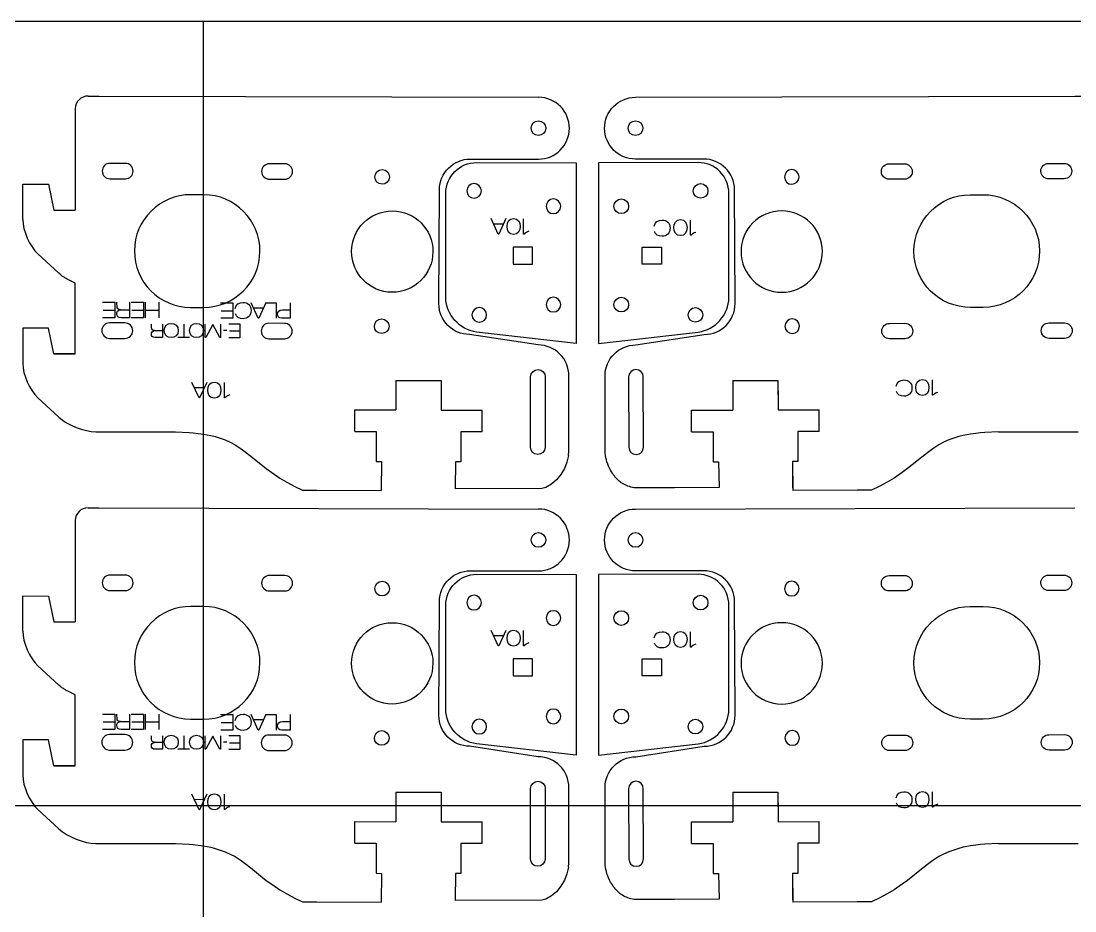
# Model space of a CAD drawing. Extents: x 0 to 610, y 0 to 305.
# Drawn here: x 269.4 to 474.3, y 131.9 to 304.8 of the extents above; entities that cross this region are included whole.
import ezdxf

# ---------------------------------------------------------------- set-up
doc = ezdxf.new("R2010")
doc.units = 0
doc.layers.add('CUTS', color=1, linetype='Continuous', true_color=0xff0000)
doc.layers.add('TEXT', color=5, linetype='Continuous', true_color=0x0000ff)
doc.layers.add('laser bed referance', color=3, linetype='Continuous', lineweight=25, true_color=0x00ff00)
doc.layers.add('Referance lines', color=2, linetype='Continuous', lineweight=25, true_color=0xffff00)

msp = doc.modelspace()

# ---------------------------------------------------------------- linework, layer by layer
at = {"layer": 'CUTS', "color": 1, "lineweight": 25, "true_color": 0xff0000}
for p, q in [((282.42, 290.23), (284.55, 290.23)), ((284.55, 290.23), (370, 290)), ((388.81, 290), (474.25, 290.23)), ((474.25, 290.23), (476.38, 290.23)), ((279.95, 287.77), (279.95, 268.07)), ((269.74, 266.26), (269.76, 273.1)), ((269.76, 273.1), (274.76, 273.09)), ((274.76, 273.09), (275.75, 268.07)), ((275.75, 268.07), (279.95, 268.07)), ((279.95, 240.12), (279.95, 253.9)), ((269.76, 245.15), (269.74, 238.31)), ((274.76, 245.14), (269.76, 245.15)), ((275.75, 240.12), (274.76, 245.14)), ((275.75, 240.12), (279.95, 240.12)), ((279.95, 240.12), (275.75, 240.12)), ((342.28, 234.99), (342.26, 229.25)), ((342.28, 234.99), (351.08, 234.97)), ((351.08, 234.97), (351.06, 229.22)), ((407.73, 234.97), (416.53, 235)), ((407.73, 234.97), (407.75, 229.22)), ((407.73, 234.97), (407.74, 231.02)), ((416.53, 235), (416.55, 229.25)), ((416.53, 235), (416.54, 231.06)), ((334.26, 225.08), (334.26, 229.28)), ((334.26, 229.28), (342.26, 229.25)), ((351.06, 229.22), (359.06, 229.2)), ((359.06, 225), (359.06, 229.2)), ((399.75, 229.2), (407.75, 229.22)), ((399.75, 225), (399.75, 229.2)), ((416.55, 229.25), (424.55, 229.28)), ((424.55, 225.08), (424.55, 229.28)), ((283.91, 224.99), (299.42, 224.98)), ((299.42, 224.98), (302.06, 224.86)), ((302.06, 224.86), (302.88, 224.79)), ((302.88, 224.79), (303.8, 224.7)), ((303.8, 224.7), (304.85, 224.55)), ((304.85, 224.55), (306.28, 224.27)), ((306.28, 224.27), (307.15, 224.06)), ((307.15, 224.06), (309.07, 223.42)), ((309.07, 223.42), (310.08, 222.96)), ((334.26, 225.08), (338.41, 225.06)), ((338.41, 225.06), (338.41, 219.22)), ((359.06, 225), (354.89, 225.01)), ((354.89, 225.01), (354.89, 219.17)), ((399.75, 225), (403.92, 225.01)), ((403.92, 225.01), (403.92, 219.17)), ((424.55, 225.08), (420.4, 225.06)), ((420.4, 225.06), (420.4, 219.21)), ((420.4, 225.06), (420.4, 219.22)), ((449.74, 223.42), (448.73, 222.96)), ((451.66, 224.06), (449.74, 223.42)), ((452.53, 224.27), (451.66, 224.06)), ((453.96, 224.55), (452.53, 224.27)), ((455.01, 224.7), (453.96, 224.55)), ((455.93, 224.79), (455.01, 224.7)), ((456.75, 224.86), (455.93, 224.79)), ((459.39, 224.98), (456.75, 224.86)), ((459.39, 224.98), (474.9, 224.99)), ((310.08, 222.96), (311.01, 222.46)), ((311.01, 222.46), (312.16, 221.71)), ((312.16, 221.71), (312.98, 221.11)), ((375.8, 220.4), (375.85, 221.24)), ((382.97, 220.81), (382.96, 221.24)), ((446.65, 221.71), (445.83, 221.11)), ((447.8, 222.46), (446.65, 221.71)), ((448.73, 222.96), (447.8, 222.46)), ((312.98, 221.11), (314.07, 220.25)), ((314.07, 220.25), (317.07, 217.85)), ((338.41, 219.22), (339.44, 219.21)), ((339.44, 219.21), (339.39, 213.59)), ((375.8, 220.4), (375.51, 219.12)), ((420.4, 219.22), (419.37, 219.21)), ((420.4, 219.21), (419.37, 219.19)), ((419.37, 219.21), (419.42, 213.59)), ((444.73, 220.25), (441.74, 217.85)), ((445.83, 221.11), (444.73, 220.25)), ((317.07, 217.85), (318.12, 217.08)), ((353.84, 219.17), (353.79, 213.95)), ((354.89, 219.17), (353.84, 219.17)), ((375.02, 217.87), (374.33, 216.69)), ((375.51, 219.12), (375.02, 217.87)), ((403.92, 219.17), (404.97, 219.17)), ((404.97, 219.17), (405.1, 214.21)), ((419.37, 219.19), (419.35, 214.09)), ((441.74, 217.85), (440.68, 217.08)), ((318.12, 217.08), (319.72, 216.02)), ((319.72, 216.02), (321.08, 215.21)), ((321.08, 215.21), (322.59, 214.39)), ((373.49, 215.65), (372.5, 214.81)), ((374.33, 216.69), (373.49, 215.65)), ((437.73, 215.21), (436.22, 214.39)), ((439.09, 216.02), (437.73, 215.21)), ((440.68, 217.08), (439.09, 216.02)), ((322.59, 214.39), (324.09, 213.66)), ((324.09, 213.66), (326.91, 213.65)), ((326.91, 213.65), (339.39, 213.59)), ((370.62, 213.98), (353.81, 213.94)), ((371.4, 214.21), (370.62, 213.98)), ((372.5, 214.81), (371.4, 214.21)), ((396.4, 214.14), (388.56, 214.1)), ((405.1, 214.21), (396.4, 214.14)), ((431.9, 213.65), (419.42, 213.59)), ((434.72, 213.66), (431.9, 213.65)), ((436.22, 214.39), (434.72, 213.66)), ((282.42, 210.23), (284.55, 210.23)), ((284.55, 210.23), (370, 210)), ((388.81, 210), (474.25, 210.23)), ((279.95, 207.77), (279.95, 188.07)), ((269.74, 186.26), (269.76, 193.1)), ((269.76, 193.1), (274.76, 193.09)), ((274.76, 193.09), (275.75, 188.07)), ((275.75, 188.07), (279.95, 188.07)), ((279.95, 160.12), (279.95, 173.9)), ((269.76, 165.15), (269.74, 158.31)), ((274.76, 165.14), (269.76, 165.15)), ((275.75, 160.12), (274.76, 165.14)), ((275.75, 160.12), (279.95, 160.12)), ((279.95, 160.12), (275.75, 160.12)), ((342.28, 154.99), (342.26, 149.25)), ((342.28, 154.99), (351.08, 154.97)), ((351.08, 154.97), (351.06, 149.22)), ((407.73, 154.97), (416.53, 155)), ((407.73, 154.97), (407.75, 149.22)), ((407.73, 154.97), (407.74, 151.02)), ((416.53, 155), (416.55, 149.25)), ((416.53, 155), (416.54, 151.06)), ((334.26, 145.08), (334.26, 149.28)), ((334.26, 149.28), (342.26, 149.25)), ((351.06, 149.22), (359.06, 149.2)), ((359.06, 145), (359.06, 149.2)), ((399.75, 149.2), (407.75, 149.22)), ((399.75, 145), (399.75, 149.2)), ((416.55, 149.25), (424.55, 149.28)), ((424.55, 145.08), (424.55, 149.28)), ((283.91, 144.99), (299.42, 144.98)), ((299.42, 144.98), (302.06, 144.86)), ((302.06, 144.86), (302.88, 144.79)), ((302.88, 144.79), (303.8, 144.7)), ((303.8, 144.7), (304.85, 144.55)), ((304.85, 144.55), (306.28, 144.27)), ((306.28, 144.27), (307.15, 144.06)), ((307.15, 144.06), (309.07, 143.42)), ((309.07, 143.42), (310.08, 142.96)), ((334.26, 145.08), (338.41, 145.06)), ((338.41, 145.06), (338.41, 139.22)), ((359.06, 145), (354.89, 145.01)), ((354.89, 145.01), (354.89, 139.17)), ((399.75, 145), (403.92, 145.01)), ((403.92, 145.01), (403.92, 139.17)), ((424.55, 145.08), (420.4, 145.06)), ((420.4, 145.06), (420.4, 139.21)), ((420.4, 145.06), (420.4, 139.22)), ((449.74, 143.42), (448.73, 142.96)), ((451.66, 144.06), (449.74, 143.42)), ((452.53, 144.27), (451.66, 144.06)), ((453.96, 144.55), (452.53, 144.27)), ((455.01, 144.7), (453.96, 144.55)), ((455.93, 144.79), (455.01, 144.7)), ((456.75, 144.86), (455.93, 144.79)), ((459.39, 144.98), (456.75, 144.86)), ((459.39, 144.98), (474.9, 144.99)), ((310.08, 142.96), (311.01, 142.46)), ((311.01, 142.46), (312.16, 141.71)), ((312.16, 141.71), (312.98, 141.11)), ((446.65, 141.71), (445.83, 141.11)), ((447.8, 142.46), (446.65, 141.71)), ((448.73, 142.96), (447.8, 142.46)), ((312.98, 141.11), (314.07, 140.25)), ((314.07, 140.25), (317.07, 137.85)), ((375.8, 140.4), (375.51, 139.12)), ((375.8, 140.4), (375.85, 141.24)), ((382.97, 140.81), (382.96, 141.24)), ((444.73, 140.25), (441.74, 137.85)), ((445.83, 141.11), (444.73, 140.25)), ((317.07, 137.85), (318.12, 137.08)), ((338.41, 139.22), (339.44, 139.21)), ((339.44, 139.21), (339.39, 133.59)), ((353.84, 139.17), (353.79, 133.95)), ((354.89, 139.17), (353.84, 139.17)), ((375.02, 137.87), (374.33, 136.69)), ((375.51, 139.12), (375.02, 137.87)), ((403.92, 139.17), (404.97, 139.17)), ((404.97, 139.17), (405.1, 134.21)), ((419.37, 139.19), (419.35, 134.09)), ((420.4, 139.22), (419.37, 139.21)), ((420.4, 139.21), (419.37, 139.19)), ((419.37, 139.21), (419.42, 133.59)), ((441.74, 137.85), (440.68, 137.08)), ((318.12, 137.08), (319.72, 136.02)), ((319.72, 136.02), (321.08, 135.21)), ((321.08, 135.21), (322.59, 134.39)), ((373.49, 135.65), (372.5, 134.81)), ((374.33, 136.69), (373.49, 135.65)), ((437.73, 135.21), (436.22, 134.39)), ((439.09, 136.02), (437.73, 135.21)), ((440.68, 137.08), (439.09, 136.02)), ((322.59, 134.39), (324.09, 133.66)), ((324.09, 133.66), (326.91, 133.65)), ((326.91, 133.65), (339.39, 133.59)), ((370.62, 133.98), (353.81, 133.94)), ((371.4, 134.21), (370.62, 133.98)), ((372.5, 134.81), (371.4, 134.21)), ((396.4, 134.14), (388.56, 134.1)), ((405.1, 134.21), (396.4, 134.14)), ((431.9, 133.65), (419.42, 133.59)), ((434.72, 133.66), (431.9, 133.65)), ((436.22, 134.39), (434.72, 133.66))]:
    msp.add_line(p, q, dxfattribs=at)
for points in [[(289.69, 277.16), (286.68, 277.16), (286.68, 277.16)], [(320.69, 277.07), (317.68, 277.08), (317.68, 277.08)], [(356.74, 278), (369.97, 277.98)], [(357.96, 277.32), (377.33, 277.26), (377.33, 242.15), (357.93, 244.39)], [(401.01, 277.32), (381.64, 277.26), (381.64, 242.15), (401.04, 244.39)], [(402.07, 278), (388.84, 277.98)], [(438.12, 277.07), (441.13, 277.08), (441.13, 277.08)], [(469.12, 277.15), (472.13, 277.16), (472.13, 277.16)], [(286.67, 274.16), (289.68, 274.16)], [(317.67, 274.08), (320.68, 274.07)], [(441.14, 274.08), (438.13, 274.07)], [(472.14, 274.16), (469.13, 274.15)], [(304.91, 271.06), (302.41, 271.07), (302.41, 271.07)], [(350.62, 249.92), (350.72, 272.02)], [(351.97, 251.09), (351.97, 271.3), (351.97, 271.3)], [(407, 251.09), (407, 271.3), (407, 271.3)], [(408.19, 249.92), (408.09, 272.02)], [(453.89, 271.06), (456.39, 271.07), (456.39, 271.07)], [(368.84, 260.18), (368.84, 260.9), (365.04, 260.9), (365.04, 257.6), (368.84, 257.6), (368.84, 260.18), (368.84, 260.18)], [(390.12, 260.18), (390.12, 260.9), (393.92, 260.9), (393.92, 257.6), (390.12, 257.6), (390.12, 260.18), (390.12, 260.18)], [(272.68, 259.55), (276.76, 255.79)], [(302.35, 249.17), (304.85, 249.16)], [(456.45, 249.17), (453.95, 249.16)], [(289.6, 246.16), (286.59, 246.16), (286.59, 246.16)], [(320.6, 246.07), (317.59, 246.08), (317.59, 246.08)], [(438.21, 246.07), (441.22, 246.08), (441.22, 246.08)], [(469.21, 246.15), (472.22, 246.16), (472.22, 246.16)], [(369.91, 241.87), (356.6, 243.91)], [(388.9, 241.87), (402.21, 243.91)], [(286.58, 243.16), (289.59, 243.15)], [(317.58, 243.08), (320.59, 243.07)], [(441.23, 243.08), (438.22, 243.07)], [(472.23, 243.16), (469.22, 243.15)], [(368.42, 222.01), (368.46, 235.68)], [(371.31, 235.67), (371.27, 222.01), (371.27, 222.01)], [(375.85, 221.24), (375.89, 235.86)], [(382.96, 221.24), (382.92, 235.86)], [(387.5, 235.67), (387.54, 222), (387.54, 222)], [(390.39, 222.01), (390.35, 235.68)], [(272.68, 231.6), (276.76, 227.84)], [(289.69, 197.16), (286.68, 197.16), (286.68, 197.16)], [(320.69, 197.07), (317.68, 197.08), (317.68, 197.08)], [(356.74, 198), (369.97, 197.98)], [(357.96, 197.32), (377.33, 197.26), (377.33, 162.15), (357.93, 164.39)], [(401.01, 197.32), (381.64, 197.26), (381.64, 162.15), (401.04, 164.39)], [(402.07, 198), (388.84, 197.98)], [(438.12, 197.07), (441.13, 197.08), (441.13, 197.08)], [(469.12, 197.15), (472.13, 197.16), (472.13, 197.16)], [(286.67, 194.16), (289.68, 194.16)], [(317.67, 194.08), (320.68, 194.07)], [(441.14, 194.08), (438.13, 194.07)], [(472.14, 194.16), (469.13, 194.15)], [(304.91, 191.06), (302.41, 191.07), (302.41, 191.07)], [(350.62, 169.92), (350.72, 192.02)], [(351.97, 171.09), (351.97, 191.3), (351.97, 191.3)], [(407, 171.09), (407, 191.3), (407, 191.3)], [(408.19, 169.92), (408.09, 192.02)], [(453.89, 191.06), (456.39, 191.07), (456.39, 191.07)], [(368.84, 180.18), (368.84, 180.9), (365.04, 180.9), (365.04, 177.6), (368.84, 177.6), (368.84, 180.18), (368.84, 180.18)], [(390.12, 180.18), (390.12, 180.9), (393.92, 180.9), (393.92, 177.6), (390.12, 177.6), (390.12, 180.18), (390.12, 180.18)], [(272.68, 179.55), (276.76, 175.79)], [(302.35, 169.17), (304.85, 169.16)], [(456.45, 169.17), (453.95, 169.16)], [(289.6, 166.16), (286.59, 166.16), (286.59, 166.16)], [(320.6, 166.07), (317.59, 166.08), (317.59, 166.08)], [(438.21, 166.07), (441.22, 166.08), (441.22, 166.08)], [(469.21, 166.15), (472.22, 166.16), (472.22, 166.16)], [(369.91, 161.87), (356.6, 163.91)], [(388.9, 161.87), (402.21, 163.91)], [(286.58, 163.16), (289.59, 163.15)], [(317.58, 163.08), (320.59, 163.07)], [(441.23, 163.08), (438.22, 163.07)], [(472.23, 163.16), (469.22, 163.15)], [(375.85, 141.24), (375.89, 155.86)], [(382.96, 141.24), (382.92, 155.86)], [(368.42, 142.01), (368.46, 155.68)], [(371.31, 155.67), (371.27, 142.01), (371.27, 142.01)], [(387.5, 155.67), (387.54, 142), (387.54, 142)], [(390.39, 142.01), (390.35, 155.68)], [(272.68, 151.6), (276.76, 147.84)]]:
    msp.add_lwpolyline(points, dxfattribs=at)
for points in [[(282.42, 290.23), (281.06, 290.23), (279.95, 289.13), (279.95, 287.77)], [(375.98, 283.97), (375.99, 287.28), (373.31, 289.99), (370, 290)], [(382.83, 283.97), (382.82, 287.28), (385.5, 289.99), (388.81, 290)], [(368.55, 284), (368.55, 284.79), (369.19, 285.42), (369.97, 285.42)], [(369.97, 285.42), (370.76, 285.42), (371.4, 284.79), (371.4, 284)], [(387.41, 284), (387.41, 284.79), (388.05, 285.42), (388.84, 285.42)], [(388.84, 285.42), (389.62, 285.42), (390.26, 284.79), (390.26, 284)], [(369.97, 282.57), (369.19, 282.57), (368.55, 283.21), (368.55, 284)], [(371.4, 284), (371.4, 283.21), (370.76, 282.57), (369.97, 282.57)], [(369.97, 277.98), (373.28, 277.98), (375.97, 280.65), (375.98, 283.97)], [(388.84, 277.98), (385.53, 277.98), (382.83, 280.65), (382.83, 283.97)], [(388.84, 282.57), (388.05, 282.57), (387.41, 283.21), (387.41, 284)], [(390.26, 284), (390.26, 283.21), (389.62, 282.57), (388.84, 282.57)], [(286.68, 277.16), (285.85, 277.17), (285.17, 276.5), (285.17, 275.67)], [(291.18, 275.65), (291.18, 276.48), (290.52, 277.15), (289.69, 277.16)], [(317.68, 277.08), (316.85, 277.08), (316.17, 276.41), (316.17, 275.58)], [(322.18, 275.57), (322.18, 276.39), (321.51, 277.07), (320.69, 277.07)], [(350.72, 272.02), (350.73, 275.33), (353.42, 278.01), (356.74, 278)], [(351.97, 271.3), (351.96, 274.62), (354.64, 277.31), (357.96, 277.32)], [(407, 271.3), (407, 274.62), (404.32, 277.31), (401.01, 277.32)], [(408.09, 272.02), (408.08, 275.33), (405.39, 278.01), (402.07, 278)], [(436.63, 275.56), (436.62, 276.39), (437.29, 277.07), (438.12, 277.07)], [(441.13, 277.08), (441.96, 277.08), (442.63, 276.41), (442.64, 275.58)], [(467.63, 275.65), (467.62, 276.48), (468.29, 277.15), (469.12, 277.15)], [(472.13, 277.16), (472.96, 277.17), (473.63, 276.49), (473.64, 275.67)], [(285.17, 275.67), (285.17, 274.84), (285.84, 274.17), (286.67, 274.16)], [(289.68, 274.16), (290.51, 274.15), (291.18, 274.82), (291.18, 275.65)], [(316.17, 275.58), (316.17, 274.75), (316.84, 274.08), (317.67, 274.08)], [(320.68, 274.07), (321.51, 274.07), (322.18, 274.74), (322.18, 275.57)], [(339.59, 273.1), (338.8, 273.1), (338.16, 273.74), (338.17, 274.53)], [(338.17, 274.53), (338.17, 275.32), (338.81, 275.95), (339.59, 275.95)], [(339.59, 275.95), (340.38, 275.95), (341.02, 275.31), (341.02, 274.52)], [(341.02, 274.52), (341.01, 273.73), (340.37, 273.1), (339.59, 273.1)], [(419.21, 275.95), (418.43, 275.94), (417.79, 275.31), (417.79, 274.52)], [(417.79, 274.52), (417.8, 273.73), (418.44, 273.1), (419.22, 273.1)], [(420.64, 274.53), (420.64, 275.31), (420, 275.95), (419.21, 275.95)], [(419.22, 273.1), (420.01, 273.1), (420.65, 273.74), (420.64, 274.53)], [(438.13, 274.07), (437.3, 274.07), (436.63, 274.74), (436.63, 275.56)], [(442.64, 275.58), (442.64, 274.75), (441.97, 274.08), (441.14, 274.08)], [(469.13, 274.15), (468.3, 274.15), (467.63, 274.82), (467.63, 275.65)], [(473.64, 275.67), (473.64, 274.84), (472.97, 274.16), (472.14, 274.16)], [(357.47, 273.24), (356.68, 273.24), (356.05, 272.6), (356.05, 271.81)], [(358.9, 271.81), (358.9, 272.6), (358.26, 273.24), (357.47, 273.24)], [(400.07, 271.81), (400.07, 272.6), (400.71, 273.24), (401.49, 273.24)], [(401.49, 273.24), (402.28, 273.24), (402.92, 272.6), (402.92, 271.81)], [(302.41, 271.07), (296.37, 271.09), (291.45, 266.2), (291.43, 260.15)], [(315.84, 260.08), (315.85, 266.13), (310.96, 271.05), (304.91, 271.06)], [(356.05, 271.81), (356.05, 271.03), (356.68, 270.39), (357.47, 270.39)], [(357.47, 270.39), (358.26, 270.39), (358.9, 271.03), (358.9, 271.81)], [(401.49, 270.39), (400.71, 270.39), (400.07, 271.03), (400.07, 271.81)], [(402.92, 271.81), (402.92, 271.03), (402.28, 270.39), (401.49, 270.39)], [(442.97, 260.08), (442.96, 266.13), (447.85, 271.05), (453.89, 271.06)], [(456.39, 271.07), (462.44, 271.09), (467.36, 266.2), (467.37, 260.15)], [(372.89, 270.24), (372.11, 270.24), (371.47, 269.6), (371.47, 268.81)], [(371.47, 268.81), (371.47, 268.03), (372.11, 267.39), (372.89, 267.39)], [(374.32, 268.81), (374.32, 269.6), (373.68, 270.24), (372.89, 270.24)], [(372.89, 267.39), (373.68, 267.39), (374.32, 268.03), (374.32, 268.81)], [(384.65, 268.81), (384.65, 269.6), (385.28, 270.24), (386.07, 270.24)], [(386.07, 267.39), (385.28, 267.39), (384.65, 268.03), (384.65, 268.81)], [(386.07, 270.24), (386.86, 270.24), (387.5, 269.6), (387.5, 268.81)], [(387.5, 268.81), (387.5, 268.03), (386.86, 267.39), (386.07, 267.39)], [(333.65, 260.03), (333.66, 264.4), (337.21, 267.92), (341.57, 267.91)], [(341.57, 267.91), (345.94, 267.9), (349.46, 264.35), (349.45, 259.99)], [(417.24, 267.91), (412.87, 267.9), (409.35, 264.35), (409.36, 259.99)], [(425.16, 260.03), (425.15, 264.4), (421.6, 267.92), (417.24, 267.91)], [(269.74, 266.26), (269.74, 264.06), (271.06, 261.04), (272.68, 259.55)], [(291.43, 260.15), (291.42, 254.1), (296.31, 249.19), (302.35, 249.17)], [(304.85, 249.16), (310.9, 249.15), (315.82, 254.04), (315.84, 260.08)], [(341.53, 252.11), (337.17, 252.12), (333.64, 255.67), (333.65, 260.03)], [(349.45, 259.99), (349.44, 255.63), (345.89, 252.1), (341.53, 252.11)], [(409.36, 259.99), (409.37, 255.63), (412.92, 252.1), (417.28, 252.11)], [(417.28, 252.11), (421.64, 252.12), (425.17, 255.67), (425.16, 260.03)], [(453.95, 249.16), (447.91, 249.15), (442.99, 254.04), (442.97, 260.08)], [(467.37, 260.15), (467.39, 254.1), (462.5, 249.19), (456.45, 249.17)], [(356.6, 243.91), (353.29, 243.92), (350.61, 246.61), (350.62, 249.92)], [(357.93, 244.39), (354.65, 244.77), (351.97, 247.79), (351.97, 251.09)], [(372.89, 251.14), (372.11, 251.14), (371.47, 250.5), (371.47, 249.71)], [(374.32, 249.71), (374.32, 250.5), (373.68, 251.14), (372.89, 251.14)], [(384.65, 249.71), (384.65, 250.5), (385.28, 251.14), (386.07, 251.14)], [(386.07, 251.14), (386.86, 251.14), (387.5, 250.5), (387.5, 249.71)], [(401.04, 244.39), (404.31, 244.77), (407, 247.79), (407, 251.09)], [(402.21, 243.91), (405.52, 243.92), (408.2, 246.61), (408.19, 249.92)], [(358.47, 249.14), (357.68, 249.14), (357.05, 248.5), (357.05, 247.71)], [(359.9, 247.71), (359.9, 248.5), (359.26, 249.14), (358.47, 249.14)], [(371.47, 249.71), (371.47, 248.93), (372.11, 248.29), (372.89, 248.29)], [(372.89, 248.29), (373.68, 248.29), (374.32, 248.93), (374.32, 249.71)], [(386.07, 248.29), (385.28, 248.29), (384.65, 248.93), (384.65, 249.71)], [(387.5, 249.71), (387.5, 248.93), (386.86, 248.29), (386.07, 248.29)], [(399.07, 247.71), (399.07, 248.5), (399.71, 249.14), (400.49, 249.14)], [(400.49, 249.14), (401.28, 249.14), (401.92, 248.5), (401.92, 247.71)], [(286.59, 246.16), (285.76, 246.17), (285.09, 245.5), (285.09, 244.67)], [(291.1, 244.65), (291.1, 245.48), (290.43, 246.15), (289.6, 246.16)], [(317.59, 246.08), (316.76, 246.08), (316.09, 245.41), (316.09, 244.58)], [(322.1, 244.57), (322.1, 245.4), (321.43, 246.07), (320.6, 246.07)], [(338.09, 245.52), (338.09, 246.31), (338.73, 246.95), (339.52, 246.94)], [(339.52, 246.94), (340.3, 246.94), (340.94, 246.3), (340.94, 245.52)], [(357.05, 247.71), (357.05, 246.93), (357.68, 246.29), (358.47, 246.29)], [(358.47, 246.29), (359.26, 246.29), (359.9, 246.93), (359.9, 247.71)], [(400.49, 246.29), (399.71, 246.29), (399.07, 246.93), (399.07, 247.71)], [(401.92, 247.71), (401.92, 246.93), (401.28, 246.29), (400.49, 246.29)], [(419.29, 246.94), (418.51, 246.94), (417.87, 246.3), (417.87, 245.51)], [(420.72, 245.52), (420.72, 246.31), (420.08, 246.94), (419.29, 246.94)], [(436.71, 244.57), (436.71, 245.39), (437.38, 246.07), (438.21, 246.07)], [(441.22, 246.08), (442.05, 246.08), (442.72, 245.41), (442.72, 244.58)], [(467.71, 244.65), (467.71, 245.48), (468.38, 246.15), (469.21, 246.15)], [(472.22, 246.16), (473.04, 246.17), (473.72, 245.49), (473.72, 244.67)], [(285.09, 244.67), (285.09, 243.84), (285.76, 243.17), (286.58, 243.16)], [(289.59, 243.15), (290.42, 243.15), (291.1, 243.82), (291.1, 244.65)], [(316.09, 244.58), (316.09, 243.75), (316.75, 243.08), (317.58, 243.08)], [(320.59, 243.07), (321.42, 243.07), (322.1, 243.74), (322.1, 244.57)], [(339.51, 244.09), (338.72, 244.1), (338.08, 244.74), (338.09, 245.52)], [(340.94, 245.52), (340.93, 244.73), (340.29, 244.09), (339.51, 244.09)], [(417.87, 245.51), (417.87, 244.73), (418.51, 244.09), (419.3, 244.09)], [(419.3, 244.09), (420.09, 244.1), (420.72, 244.74), (420.72, 245.52)], [(438.22, 243.07), (437.39, 243.07), (436.71, 243.74), (436.71, 244.57)], [(442.72, 244.58), (442.72, 243.75), (442.05, 243.08), (441.23, 243.08)], [(469.22, 243.15), (468.39, 243.15), (467.71, 243.82), (467.71, 244.65)], [(473.72, 244.67), (473.72, 243.84), (473.05, 243.16), (472.23, 243.16)], [(375.89, 235.86), (375.9, 239.17), (373.22, 241.87), (369.91, 241.87)], [(382.92, 235.86), (382.91, 239.17), (385.59, 241.87), (388.9, 241.87)], [(269.74, 238.31), (269.74, 236.11), (271.06, 233.09), (272.68, 231.6)], [(368.46, 235.68), (368.46, 236.46), (369.1, 237.1), (369.89, 237.1)], [(369.89, 237.1), (370.67, 237.1), (371.31, 236.46), (371.31, 235.67)], [(388.92, 237.1), (388.13, 237.09), (387.5, 236.46), (387.5, 235.67)], [(390.35, 235.68), (390.35, 236.46), (389.71, 237.1), (388.92, 237.1)], [(276.76, 227.84), (278.38, 226.35), (281.71, 225), (283.91, 224.99)], [(369.84, 220.58), (369.06, 220.59), (368.42, 221.23), (368.42, 222.01)], [(371.27, 222.01), (371.27, 221.22), (370.63, 220.58), (369.84, 220.58)], [(387.54, 222), (387.54, 221.22), (388.18, 220.58), (388.97, 220.58)], [(388.97, 220.58), (389.75, 220.59), (390.39, 221.23), (390.39, 222.01)], [(282.42, 210.23), (281.06, 210.23), (279.95, 209.13), (279.95, 207.77)], [(375.98, 203.97), (375.99, 207.28), (373.31, 209.99), (370, 210)], [(382.83, 203.97), (382.82, 207.28), (385.5, 209.99), (388.81, 210)], [(368.55, 204), (368.55, 204.79), (369.19, 205.42), (369.97, 205.42)], [(369.97, 205.42), (370.76, 205.42), (371.4, 204.79), (371.4, 204)], [(387.41, 204), (387.41, 204.79), (388.05, 205.42), (388.84, 205.42)], [(388.84, 205.42), (389.62, 205.42), (390.26, 204.79), (390.26, 204)], [(369.97, 202.57), (369.19, 202.57), (368.55, 203.21), (368.55, 204)], [(371.4, 204), (371.4, 203.21), (370.76, 202.57), (369.97, 202.57)], [(369.97, 197.98), (373.28, 197.98), (375.97, 200.65), (375.98, 203.97)], [(388.84, 197.98), (385.53, 197.98), (382.83, 200.65), (382.83, 203.97)], [(388.84, 202.57), (388.05, 202.57), (387.41, 203.21), (387.41, 204)], [(390.26, 204), (390.26, 203.21), (389.62, 202.57), (388.84, 202.57)], [(286.68, 197.16), (285.85, 197.17), (285.17, 196.5), (285.17, 195.67)], [(291.18, 195.65), (291.18, 196.48), (290.52, 197.15), (289.69, 197.16)], [(317.68, 197.08), (316.85, 197.08), (316.17, 196.41), (316.17, 195.58)], [(322.18, 195.57), (322.18, 196.39), (321.51, 197.07), (320.69, 197.07)], [(350.72, 192.02), (350.73, 195.33), (353.42, 198.01), (356.74, 198)], [(351.97, 191.3), (351.96, 194.62), (354.64, 197.31), (357.96, 197.32)], [(407, 191.3), (407, 194.62), (404.32, 197.31), (401.01, 197.32)], [(408.09, 192.02), (408.08, 195.33), (405.39, 198.01), (402.07, 198)], [(436.63, 195.56), (436.62, 196.39), (437.29, 197.07), (438.12, 197.07)], [(441.13, 197.08), (441.96, 197.08), (442.63, 196.41), (442.64, 195.58)], [(467.63, 195.65), (467.62, 196.48), (468.29, 197.15), (469.12, 197.15)], [(472.13, 197.16), (472.96, 197.17), (473.63, 196.49), (473.64, 195.67)], [(285.17, 195.67), (285.17, 194.84), (285.84, 194.17), (286.67, 194.16)], [(289.68, 194.16), (290.51, 194.15), (291.18, 194.82), (291.18, 195.65)], [(316.17, 195.58), (316.17, 194.75), (316.84, 194.08), (317.67, 194.08)], [(320.68, 194.07), (321.51, 194.07), (322.18, 194.74), (322.18, 195.57)], [(338.17, 194.53), (338.17, 195.32), (338.81, 195.95), (339.59, 195.95)], [(339.59, 195.95), (340.38, 195.95), (341.02, 195.31), (341.02, 194.52)], [(419.21, 195.95), (418.43, 195.94), (417.79, 195.31), (417.79, 194.52)], [(420.64, 194.53), (420.64, 195.31), (420, 195.95), (419.21, 195.95)], [(438.13, 194.07), (437.3, 194.07), (436.63, 194.74), (436.63, 195.56)], [(442.64, 195.58), (442.64, 194.75), (441.97, 194.08), (441.14, 194.08)], [(469.13, 194.15), (468.3, 194.15), (467.63, 194.82), (467.63, 195.65)], [(473.64, 195.67), (473.64, 194.84), (472.97, 194.16), (472.14, 194.16)], [(339.59, 193.1), (338.8, 193.1), (338.16, 193.74), (338.17, 194.53)], [(341.02, 194.52), (341.01, 193.73), (340.37, 193.1), (339.59, 193.1)], [(357.47, 193.24), (356.68, 193.24), (356.05, 192.6), (356.05, 191.81)], [(358.9, 191.81), (358.9, 192.6), (358.26, 193.24), (357.47, 193.24)], [(400.07, 191.81), (400.07, 192.6), (400.71, 193.24), (401.49, 193.24)], [(401.49, 193.24), (402.28, 193.24), (402.92, 192.6), (402.92, 191.81)], [(417.79, 194.52), (417.8, 193.73), (418.44, 193.1), (419.22, 193.1)], [(419.22, 193.1), (420.01, 193.1), (420.65, 193.74), (420.64, 194.53)], [(302.41, 191.07), (296.37, 191.09), (291.45, 186.2), (291.43, 180.15)], [(315.84, 180.08), (315.85, 186.13), (310.96, 191.05), (304.91, 191.06)], [(356.05, 191.81), (356.05, 191.03), (356.68, 190.39), (357.47, 190.39)], [(357.47, 190.39), (358.26, 190.39), (358.9, 191.03), (358.9, 191.81)], [(401.49, 190.39), (400.71, 190.39), (400.07, 191.03), (400.07, 191.81)], [(402.92, 191.81), (402.92, 191.03), (402.28, 190.39), (401.49, 190.39)], [(442.97, 180.08), (442.96, 186.13), (447.85, 191.05), (453.89, 191.06)], [(456.39, 191.07), (462.44, 191.09), (467.36, 186.2), (467.37, 180.15)], [(372.89, 190.24), (372.11, 190.24), (371.47, 189.6), (371.47, 188.81)], [(371.47, 188.81), (371.47, 188.03), (372.11, 187.39), (372.89, 187.39)], [(374.32, 188.81), (374.32, 189.6), (373.68, 190.24), (372.89, 190.24)], [(372.89, 187.39), (373.68, 187.39), (374.32, 188.03), (374.32, 188.81)], [(384.65, 188.81), (384.65, 189.6), (385.28, 190.24), (386.07, 190.24)], [(386.07, 187.39), (385.28, 187.39), (384.65, 188.03), (384.65, 188.81)], [(386.07, 190.24), (386.86, 190.24), (387.5, 189.6), (387.5, 188.81)], [(387.5, 188.81), (387.5, 188.03), (386.86, 187.39), (386.07, 187.39)], [(333.65, 180.03), (333.66, 184.4), (337.21, 187.92), (341.57, 187.91)], [(341.57, 187.91), (345.94, 187.9), (349.46, 184.35), (349.45, 179.99)], [(417.24, 187.91), (412.87, 187.9), (409.35, 184.35), (409.36, 179.99)], [(425.16, 180.03), (425.15, 184.4), (421.6, 187.92), (417.24, 187.91)], [(269.74, 186.26), (269.74, 184.06), (271.06, 181.04), (272.68, 179.55)], [(291.43, 180.15), (291.42, 174.1), (296.31, 169.19), (302.35, 169.17)], [(304.85, 169.16), (310.9, 169.15), (315.82, 174.04), (315.84, 180.08)], [(341.53, 172.11), (337.17, 172.12), (333.64, 175.67), (333.65, 180.03)], [(349.45, 179.99), (349.44, 175.63), (345.89, 172.1), (341.53, 172.11)], [(409.36, 179.99), (409.37, 175.63), (412.92, 172.1), (417.28, 172.11)], [(417.28, 172.11), (421.64, 172.12), (425.17, 175.67), (425.16, 180.03)], [(453.95, 169.16), (447.91, 169.15), (442.99, 174.04), (442.97, 180.08)], [(467.37, 180.15), (467.39, 174.1), (462.5, 169.19), (456.45, 169.17)], [(357.93, 164.39), (354.65, 164.77), (351.97, 167.79), (351.97, 171.09)], [(372.89, 171.14), (372.11, 171.14), (371.47, 170.5), (371.47, 169.71)], [(374.32, 169.71), (374.32, 170.5), (373.68, 171.14), (372.89, 171.14)], [(384.65, 169.71), (384.65, 170.5), (385.28, 171.14), (386.07, 171.14)], [(386.07, 171.14), (386.86, 171.14), (387.5, 170.5), (387.5, 169.71)], [(401.04, 164.39), (404.31, 164.77), (407, 167.79), (407, 171.09)], [(356.6, 163.91), (353.29, 163.92), (350.61, 166.61), (350.62, 169.92)], [(358.47, 169.14), (357.68, 169.14), (357.05, 168.5), (357.05, 167.71)], [(359.9, 167.71), (359.9, 168.5), (359.26, 169.14), (358.47, 169.14)], [(371.47, 169.71), (371.47, 168.93), (372.11, 168.29), (372.89, 168.29)], [(372.89, 168.29), (373.68, 168.29), (374.32, 168.93), (374.32, 169.71)], [(386.07, 168.29), (385.28, 168.29), (384.65, 168.93), (384.65, 169.71)], [(387.5, 169.71), (387.5, 168.93), (386.86, 168.29), (386.07, 168.29)], [(399.07, 167.71), (399.07, 168.5), (399.71, 169.14), (400.49, 169.14)], [(400.49, 169.14), (401.28, 169.14), (401.92, 168.5), (401.92, 167.71)], [(402.21, 163.91), (405.52, 163.92), (408.2, 166.61), (408.19, 169.92)], [(286.59, 166.16), (285.76, 166.17), (285.09, 165.5), (285.09, 164.67)], [(291.1, 164.65), (291.1, 165.48), (290.43, 166.15), (289.6, 166.16)], [(317.59, 166.08), (316.76, 166.08), (316.09, 165.41), (316.09, 164.58)], [(322.1, 164.57), (322.1, 165.4), (321.43, 166.07), (320.6, 166.07)], [(338.09, 165.52), (338.09, 166.31), (338.73, 166.95), (339.52, 166.94)], [(339.52, 166.94), (340.3, 166.94), (340.94, 166.3), (340.94, 165.52)], [(357.05, 167.71), (357.05, 166.93), (357.68, 166.29), (358.47, 166.29)], [(358.47, 166.29), (359.26, 166.29), (359.9, 166.93), (359.9, 167.71)], [(400.49, 166.29), (399.71, 166.29), (399.07, 166.93), (399.07, 167.71)], [(401.92, 167.71), (401.92, 166.93), (401.28, 166.29), (400.49, 166.29)], [(419.29, 166.94), (418.51, 166.94), (417.87, 166.3), (417.87, 165.51)], [(420.72, 165.52), (420.72, 166.31), (420.08, 166.94), (419.29, 166.94)], [(436.71, 164.57), (436.71, 165.39), (437.38, 166.07), (438.21, 166.07)], [(441.22, 166.08), (442.05, 166.08), (442.72, 165.41), (442.72, 164.58)], [(467.71, 164.65), (467.71, 165.48), (468.38, 166.15), (469.21, 166.15)], [(472.22, 166.16), (473.04, 166.17), (473.72, 165.49), (473.72, 164.67)], [(285.09, 164.67), (285.09, 163.84), (285.76, 163.17), (286.58, 163.16)], [(289.59, 163.15), (290.42, 163.15), (291.1, 163.82), (291.1, 164.65)], [(316.09, 164.58), (316.09, 163.75), (316.75, 163.08), (317.58, 163.08)], [(320.59, 163.07), (321.42, 163.07), (322.1, 163.74), (322.1, 164.57)], [(339.51, 164.09), (338.72, 164.1), (338.08, 164.74), (338.09, 165.52)], [(340.94, 165.52), (340.93, 164.73), (340.29, 164.09), (339.51, 164.09)], [(417.87, 165.51), (417.87, 164.73), (418.51, 164.09), (419.3, 164.09)], [(419.3, 164.09), (420.09, 164.1), (420.72, 164.74), (420.72, 165.52)], [(438.22, 163.07), (437.39, 163.07), (436.71, 163.74), (436.71, 164.57)], [(442.72, 164.58), (442.72, 163.75), (442.05, 163.08), (441.23, 163.08)], [(469.22, 163.15), (468.39, 163.15), (467.71, 163.82), (467.71, 164.65)], [(473.72, 164.67), (473.72, 163.84), (473.05, 163.16), (472.23, 163.16)], [(375.89, 155.86), (375.9, 159.17), (373.22, 161.87), (369.91, 161.87)], [(382.92, 155.86), (382.91, 159.17), (385.59, 161.87), (388.9, 161.87)], [(269.74, 158.31), (269.74, 156.11), (271.06, 153.09), (272.68, 151.6)], [(368.46, 155.68), (368.46, 156.46), (369.1, 157.1), (369.89, 157.1)], [(369.89, 157.1), (370.67, 157.1), (371.31, 156.46), (371.31, 155.67)], [(388.92, 157.1), (388.13, 157.09), (387.5, 156.46), (387.5, 155.67)], [(390.35, 155.68), (390.35, 156.46), (389.71, 157.1), (388.92, 157.1)], [(276.76, 147.84), (278.38, 146.35), (281.71, 145), (283.91, 144.99)], [(369.84, 140.58), (369.06, 140.59), (368.42, 141.23), (368.42, 142.01)], [(371.27, 142.01), (371.27, 141.22), (370.63, 140.58), (369.84, 140.58)], [(387.54, 142), (387.54, 141.22), (388.18, 140.58), (388.97, 140.58)], [(388.97, 140.58), (389.75, 140.59), (390.39, 141.23), (390.39, 142.01)]]:
    msp.add_open_spline(points, degree=3, dxfattribs=at)
for points, knots in [([(279.95, 253.9), (279.77, 253.97), (279.45, 254.1), (278.97, 254.36), (278.45, 254.6), (277.91, 254.94), (277.31, 255.3), (276.96, 255.62), (276.76, 255.79)], [0, 0, 0, 0, 0.56996, 1.043889, 1.636262, 2.295042, 2.956349, 3.722256, 3.722256, 3.722256, 3.722256]), ([(388.56, 214.1), (387.76, 214.31), (386.27, 214.72), (384.85, 216.18), (383.88, 217.62), (383.22, 219.1), (383.05, 220.25), (382.97, 220.81)], [0, 0, 0, 0, 2.433095, 4.57217, 5.897493, 7.664195, 9.361944, 9.361944, 9.361944, 9.361944]), ([(279.95, 173.9), (279.77, 173.97), (279.45, 174.1), (278.97, 174.36), (278.45, 174.6), (277.91, 174.94), (277.31, 175.3), (276.96, 175.62), (276.76, 175.79)], [0, 0, 0, 0, 0.56996, 1.043889, 1.636262, 2.295042, 2.956349, 3.722256, 3.722256, 3.722256, 3.722256]), ([(388.56, 134.1), (387.76, 134.31), (386.27, 134.72), (384.85, 136.18), (383.88, 137.62), (383.22, 139.1), (383.05, 140.25), (382.97, 140.81)], [0, 0, 0, 0, 2.433095, 4.57217, 5.897493, 7.664195, 9.361944, 9.361944, 9.361944, 9.361944])]:
    msp.add_open_spline(points, degree=3, knots=knots, dxfattribs=at)
at = {"layer": 'laser bed referance'}
msp.add_line((0, 304.8), (609.6, 304.8), dxfattribs=at)
at = {"layer": 'Referance lines'}
for p, q in [((304.8, 304.8), (304.8, 0)), ((0, 152.4), (609.6, 152.4))]:
    msp.add_line(p, q, dxfattribs=at)
at = {"layer": 'TEXT', "color": 5, "lineweight": 25, "true_color": 0x0000ff}
for points in [[(363.66, 266.42), (362.26, 263.4), (362.15, 263.4), (360.77, 266.42)], [(367.19, 263.42), (367.08, 263.42), (367.08, 266.4)], [(361.23, 265.42), (363.2, 265.42)], [(399.63, 263.18), (399.52, 263.18), (399.52, 266.15)], [(285.23, 250.17), (287.61, 250.17), (287.61, 247.15), (285.25, 247.15)], [(290.5, 250.17), (290.5, 247.15), (288.84, 247.15)], [(290.8, 250.17), (293.18, 250.17), (293.18, 247.15), (290.83, 247.15)], [(293.62, 247.15), (293.62, 250.17)], [(296.21, 250.17), (296.21, 247.15)], [(308.19, 250.07), (310.56, 250.07), (310.56, 247.05), (308.21, 247.05)], [(317.01, 250.07), (315.62, 247.05), (315.51, 247.05), (314.12, 250.07)], [(316.86, 250.07), (318.98, 250.07), (318.98, 247.05)], [(321.74, 250.07), (321.74, 247.05), (320.12, 247.05)], [(287.61, 248.56), (285.35, 248.56)], [(288.73, 248.7), (288.73, 248.7), (290.5, 248.71)], [(293.18, 248.56), (290.93, 248.56)], [(296.21, 248.56), (293.62, 248.56)], [(310.56, 248.46), (308.31, 248.46)], [(314.58, 249.07), (316.55, 249.07)], [(320.24, 248.7), (321.74, 248.7)], [(296.89, 245.94), (296.89, 243.32), (295.45, 243.32)], [(301.02, 245.94), (301.02, 243.32)], [(308.19, 245.94), (308.19, 243.32), (308.07, 243.32), (306.69, 245.86), (306.68, 245.86), (305.32, 243.32), (305.2, 243.32), (305.2, 245.94)], [(309.8, 246), (311.95, 246), (311.95, 243.26), (309.82, 243.26)], [(295.35, 244.66), (295.36, 244.67), (296.89, 244.67)], [(309.42, 244.69), (308.72, 244.69)], [(311.95, 244.53), (309.91, 244.53)], [(302.16, 243.32), (299.9, 243.32)], [(305.49, 234.59), (304.1, 231.57), (303.99, 231.57), (302.61, 234.59)], [(303.06, 233.6), (305.04, 233.59)], [(309.02, 231.59), (308.92, 231.59), (308.92, 234.57)], [(446.65, 232.09), (446.54, 232.09), (446.54, 235.07)], [(363.66, 186.42), (362.26, 183.4), (362.15, 183.4), (360.77, 186.42)], [(361.23, 185.42), (363.2, 185.42)], [(367.19, 183.42), (367.08, 183.42), (367.08, 186.4)], [(399.63, 183.18), (399.52, 183.18), (399.52, 186.15)], [(285.23, 170.17), (287.61, 170.17), (287.61, 167.15), (285.25, 167.15)], [(290.5, 170.17), (290.5, 167.15), (288.84, 167.15)], [(290.8, 170.17), (293.18, 170.17), (293.18, 167.15), (290.83, 167.15)], [(293.62, 167.15), (293.62, 170.17)], [(296.21, 170.17), (296.21, 167.15)], [(308.19, 170.07), (310.56, 170.07), (310.56, 167.05), (308.21, 167.05)], [(317.01, 170.07), (315.62, 167.05), (315.51, 167.05), (314.12, 170.07)], [(316.86, 170.07), (318.98, 170.07), (318.98, 167.05)], [(321.74, 170.07), (321.74, 167.05), (320.12, 167.05)], [(287.61, 168.56), (285.35, 168.56)], [(288.73, 168.7), (288.73, 168.7), (290.5, 168.71)], [(293.18, 168.56), (290.93, 168.56)], [(296.21, 168.56), (293.62, 168.56)], [(310.56, 168.46), (308.31, 168.46)], [(314.58, 169.07), (316.55, 169.07)], [(320.24, 168.7), (321.74, 168.7)], [(296.89, 165.94), (296.89, 163.32), (295.45, 163.32)], [(301.02, 165.94), (301.02, 163.32)], [(308.19, 165.94), (308.19, 163.32), (308.07, 163.32), (306.69, 165.86), (306.68, 165.86), (305.32, 163.32), (305.2, 163.32), (305.2, 165.94)], [(309.8, 166), (311.95, 166), (311.95, 163.26), (309.82, 163.26)], [(295.35, 164.66), (295.36, 164.67), (296.89, 164.67)], [(309.42, 164.69), (308.72, 164.69)], [(311.95, 164.53), (309.91, 164.53)], [(302.16, 163.32), (299.9, 163.32)], [(305.49, 154.59), (304.1, 151.57), (303.99, 151.57), (302.61, 154.59)], [(309.02, 151.59), (308.92, 151.59), (308.92, 154.57)], [(446.65, 152.09), (446.54, 152.09), (446.54, 155.07)], [(303.06, 153.6), (305.04, 153.59)]]:
    msp.add_lwpolyline(points, dxfattribs=at)
for points in [[(363.88, 264.91), (363.88, 265.75), (364.21, 266.47), (365.14, 266.47)], [(365.14, 266.47), (366.07, 266.47), (366.41, 265.75), (366.41, 264.91)], [(365.14, 263.35), (364.21, 263.35), (363.88, 264.07), (363.88, 264.91)], [(366.41, 264.91), (366.41, 264.07), (366.07, 263.35), (365.14, 263.35)], [(392.48, 264.94), (392.57, 265.75), (393.3, 266.15), (394, 266.15)], [(394, 266.15), (394.86, 266.15), (395.56, 265.58), (395.56, 264.58)], [(395.56, 264.58), (395.56, 263.58), (394.86, 263), (394, 263)], [(396.32, 264.67), (396.32, 265.5), (396.65, 266.22), (397.58, 266.22)], [(397.58, 263.11), (396.65, 263.11), (396.32, 263.83), (396.32, 264.67)], [(397.58, 266.22), (398.51, 266.22), (398.85, 265.5), (398.85, 264.67)], [(398.85, 264.67), (398.85, 263.83), (398.51, 263.11), (397.58, 263.11)], [(368.13, 263.98), (367.67, 263.87), (367.37, 263.63), (367.19, 263.42)], [(394, 263), (393.28, 263), (392.72, 263.29), (392.56, 263.95)], [(400.57, 263.74), (400.12, 263.62), (399.81, 263.38), (399.63, 263.18)], [(288.06, 249.34), (288.06, 249.45), (288.05, 250.05), (287.99, 250.17)], [(311.03, 248.93), (311.12, 249.73), (311.85, 250.14), (312.55, 250.14)], [(312.55, 250.14), (313.41, 250.14), (314.12, 249.56), (314.12, 248.56)], [(288.01, 247.98), (288.01, 248.26), (288.2, 248.67), (288.73, 248.7)], [(288.84, 247.15), (288.23, 247.15), (288.01, 247.44), (288.01, 247.98)], [(288.73, 248.7), (288.26, 248.71), (288.06, 248.93), (288.06, 249.34)], [(312.55, 246.98), (311.83, 246.98), (311.27, 247.28), (311.11, 247.93)], [(314.12, 248.56), (314.12, 247.56), (313.41, 246.98), (312.55, 246.98)], [(319.28, 247.88), (319.28, 248.28), (319.49, 248.7), (320.24, 248.7)], [(320.12, 247.05), (319.48, 247.05), (319.28, 247.42), (319.28, 247.88)], [(294.78, 245.22), (294.78, 245.31), (294.77, 245.83), (294.72, 245.94)], [(297.23, 244.69), (297.23, 245.55), (297.84, 246.05), (298.59, 246.05)], [(298.59, 246.05), (299.34, 246.05), (299.95, 245.55), (299.95, 244.69)], [(302.16, 244.69), (302.16, 245.55), (302.77, 246.05), (303.52, 246.05)], [(303.52, 246.05), (304.26, 246.05), (304.87, 245.55), (304.87, 244.69)], [(294.73, 244.03), (294.73, 244.28), (294.9, 244.63), (295.35, 244.66)], [(295.45, 243.32), (294.93, 243.32), (294.73, 243.57), (294.73, 244.03)], [(295.36, 244.67), (294.95, 244.67), (294.78, 244.86), (294.78, 245.22)], [(298.59, 243.32), (297.84, 243.32), (297.23, 243.82), (297.23, 244.69)], [(299.95, 244.69), (299.95, 243.82), (299.34, 243.32), (298.59, 243.32)], [(303.52, 243.32), (302.77, 243.32), (302.16, 243.82), (302.16, 244.69)], [(304.87, 244.69), (304.87, 243.82), (304.26, 243.32), (303.52, 243.32)], [(305.71, 233.08), (305.71, 233.92), (306.04, 234.64), (306.98, 234.64)], [(306.98, 234.64), (307.91, 234.64), (308.24, 233.92), (308.24, 233.08)], [(439.5, 233.86), (439.59, 234.67), (440.32, 235.07), (441.02, 235.07)], [(441.02, 235.07), (441.88, 235.07), (442.58, 234.49), (442.58, 233.5)], [(443.34, 233.58), (443.34, 234.42), (443.67, 235.14), (444.6, 235.14)], [(444.6, 232.03), (443.67, 232.03), (443.34, 232.75), (443.34, 233.58)], [(444.6, 235.14), (445.53, 235.14), (445.87, 234.42), (445.87, 233.58)], [(445.87, 233.58), (445.87, 232.75), (445.53, 232.03), (444.6, 232.03)], [(306.98, 231.53), (306.04, 231.53), (305.71, 232.24), (305.71, 233.08)], [(308.24, 233.08), (308.24, 232.24), (307.91, 231.53), (306.98, 231.53)], [(309.96, 232.16), (309.51, 232.04), (309.2, 231.8), (309.02, 231.59)], [(441.02, 231.92), (440.3, 231.92), (439.73, 232.21), (439.57, 232.86)], [(442.58, 233.5), (442.58, 232.5), (441.88, 231.92), (441.02, 231.92)], [(447.59, 232.66), (447.13, 232.54), (446.83, 232.3), (446.65, 232.09)], [(363.88, 184.91), (363.88, 185.75), (364.21, 186.47), (365.14, 186.47)], [(365.14, 186.47), (366.07, 186.47), (366.41, 185.75), (366.41, 184.91)], [(365.14, 183.35), (364.21, 183.35), (363.88, 184.07), (363.88, 184.91)], [(366.41, 184.91), (366.41, 184.07), (366.07, 183.35), (365.14, 183.35)], [(392.48, 184.94), (392.57, 185.75), (393.3, 186.15), (394, 186.15)], [(394, 186.15), (394.86, 186.15), (395.56, 185.58), (395.56, 184.58)], [(395.56, 184.58), (395.56, 183.58), (394.86, 183), (394, 183)], [(396.32, 184.67), (396.32, 185.5), (396.65, 186.22), (397.58, 186.22)], [(397.58, 183.11), (396.65, 183.11), (396.32, 183.83), (396.32, 184.67)], [(397.58, 186.22), (398.51, 186.22), (398.85, 185.5), (398.85, 184.67)], [(398.85, 184.67), (398.85, 183.83), (398.51, 183.11), (397.58, 183.11)], [(368.13, 183.98), (367.67, 183.87), (367.37, 183.63), (367.19, 183.42)], [(394, 183), (393.28, 183), (392.72, 183.29), (392.56, 183.95)], [(400.57, 183.74), (400.12, 183.62), (399.81, 183.38), (399.63, 183.18)], [(288.06, 169.34), (288.06, 169.45), (288.05, 170.05), (287.99, 170.17)], [(311.03, 168.93), (311.12, 169.73), (311.85, 170.14), (312.55, 170.14)], [(312.55, 170.14), (313.41, 170.14), (314.12, 169.56), (314.12, 168.56)], [(288.01, 167.98), (288.01, 168.26), (288.2, 168.67), (288.73, 168.7)], [(288.84, 167.15), (288.23, 167.15), (288.01, 167.44), (288.01, 167.98)], [(288.73, 168.7), (288.26, 168.71), (288.06, 168.93), (288.06, 169.34)], [(314.12, 168.56), (314.12, 167.56), (313.41, 166.98), (312.55, 166.98)], [(319.28, 167.88), (319.28, 168.28), (319.49, 168.7), (320.24, 168.7)], [(294.78, 165.22), (294.78, 165.31), (294.77, 165.83), (294.72, 165.94)], [(297.23, 164.69), (297.23, 165.55), (297.84, 166.05), (298.59, 166.05)], [(298.59, 166.05), (299.34, 166.05), (299.95, 165.55), (299.95, 164.69)], [(302.16, 164.69), (302.16, 165.55), (302.77, 166.05), (303.52, 166.05)], [(303.52, 166.05), (304.26, 166.05), (304.87, 165.55), (304.87, 164.69)], [(312.55, 166.98), (311.83, 166.98), (311.27, 167.28), (311.11, 167.93)], [(320.12, 167.05), (319.48, 167.05), (319.28, 167.42), (319.28, 167.88)], [(294.73, 164.03), (294.73, 164.28), (294.9, 164.63), (295.35, 164.66)], [(295.45, 163.32), (294.93, 163.32), (294.73, 163.57), (294.73, 164.03)], [(295.36, 164.67), (294.95, 164.67), (294.78, 164.86), (294.78, 165.22)], [(298.59, 163.32), (297.84, 163.32), (297.23, 163.82), (297.23, 164.69)], [(299.95, 164.69), (299.95, 163.82), (299.34, 163.32), (298.59, 163.32)], [(303.52, 163.32), (302.77, 163.32), (302.16, 163.82), (302.16, 164.69)], [(304.87, 164.69), (304.87, 163.82), (304.26, 163.32), (303.52, 163.32)], [(305.71, 153.08), (305.71, 153.92), (306.04, 154.64), (306.98, 154.64)], [(306.98, 154.64), (307.91, 154.64), (308.24, 153.92), (308.24, 153.08)], [(439.5, 153.86), (439.59, 154.67), (440.32, 155.07), (441.02, 155.07)], [(441.02, 155.07), (441.88, 155.07), (442.58, 154.49), (442.58, 153.5)], [(443.34, 153.58), (443.34, 154.42), (443.67, 155.14), (444.6, 155.14)], [(444.6, 155.14), (445.53, 155.14), (445.87, 154.42), (445.87, 153.58)], [(306.98, 151.53), (306.04, 151.53), (305.71, 152.24), (305.71, 153.08)], [(308.24, 153.08), (308.24, 152.24), (307.91, 151.53), (306.98, 151.53)], [(309.96, 152.16), (309.51, 152.04), (309.2, 151.8), (309.02, 151.59)], [(441.02, 151.92), (440.3, 151.92), (439.73, 152.21), (439.57, 152.86)], [(442.58, 153.5), (442.58, 152.5), (441.88, 151.92), (441.02, 151.92)], [(444.6, 152.03), (443.67, 152.03), (443.34, 152.75), (443.34, 153.58)], [(445.87, 153.58), (445.87, 152.75), (445.53, 152.03), (444.6, 152.03)], [(447.59, 152.66), (447.13, 152.54), (446.83, 152.3), (446.65, 152.09)]]:
    msp.add_open_spline(points, degree=3, dxfattribs=at)

doc.saveas('drawing.dxf')
